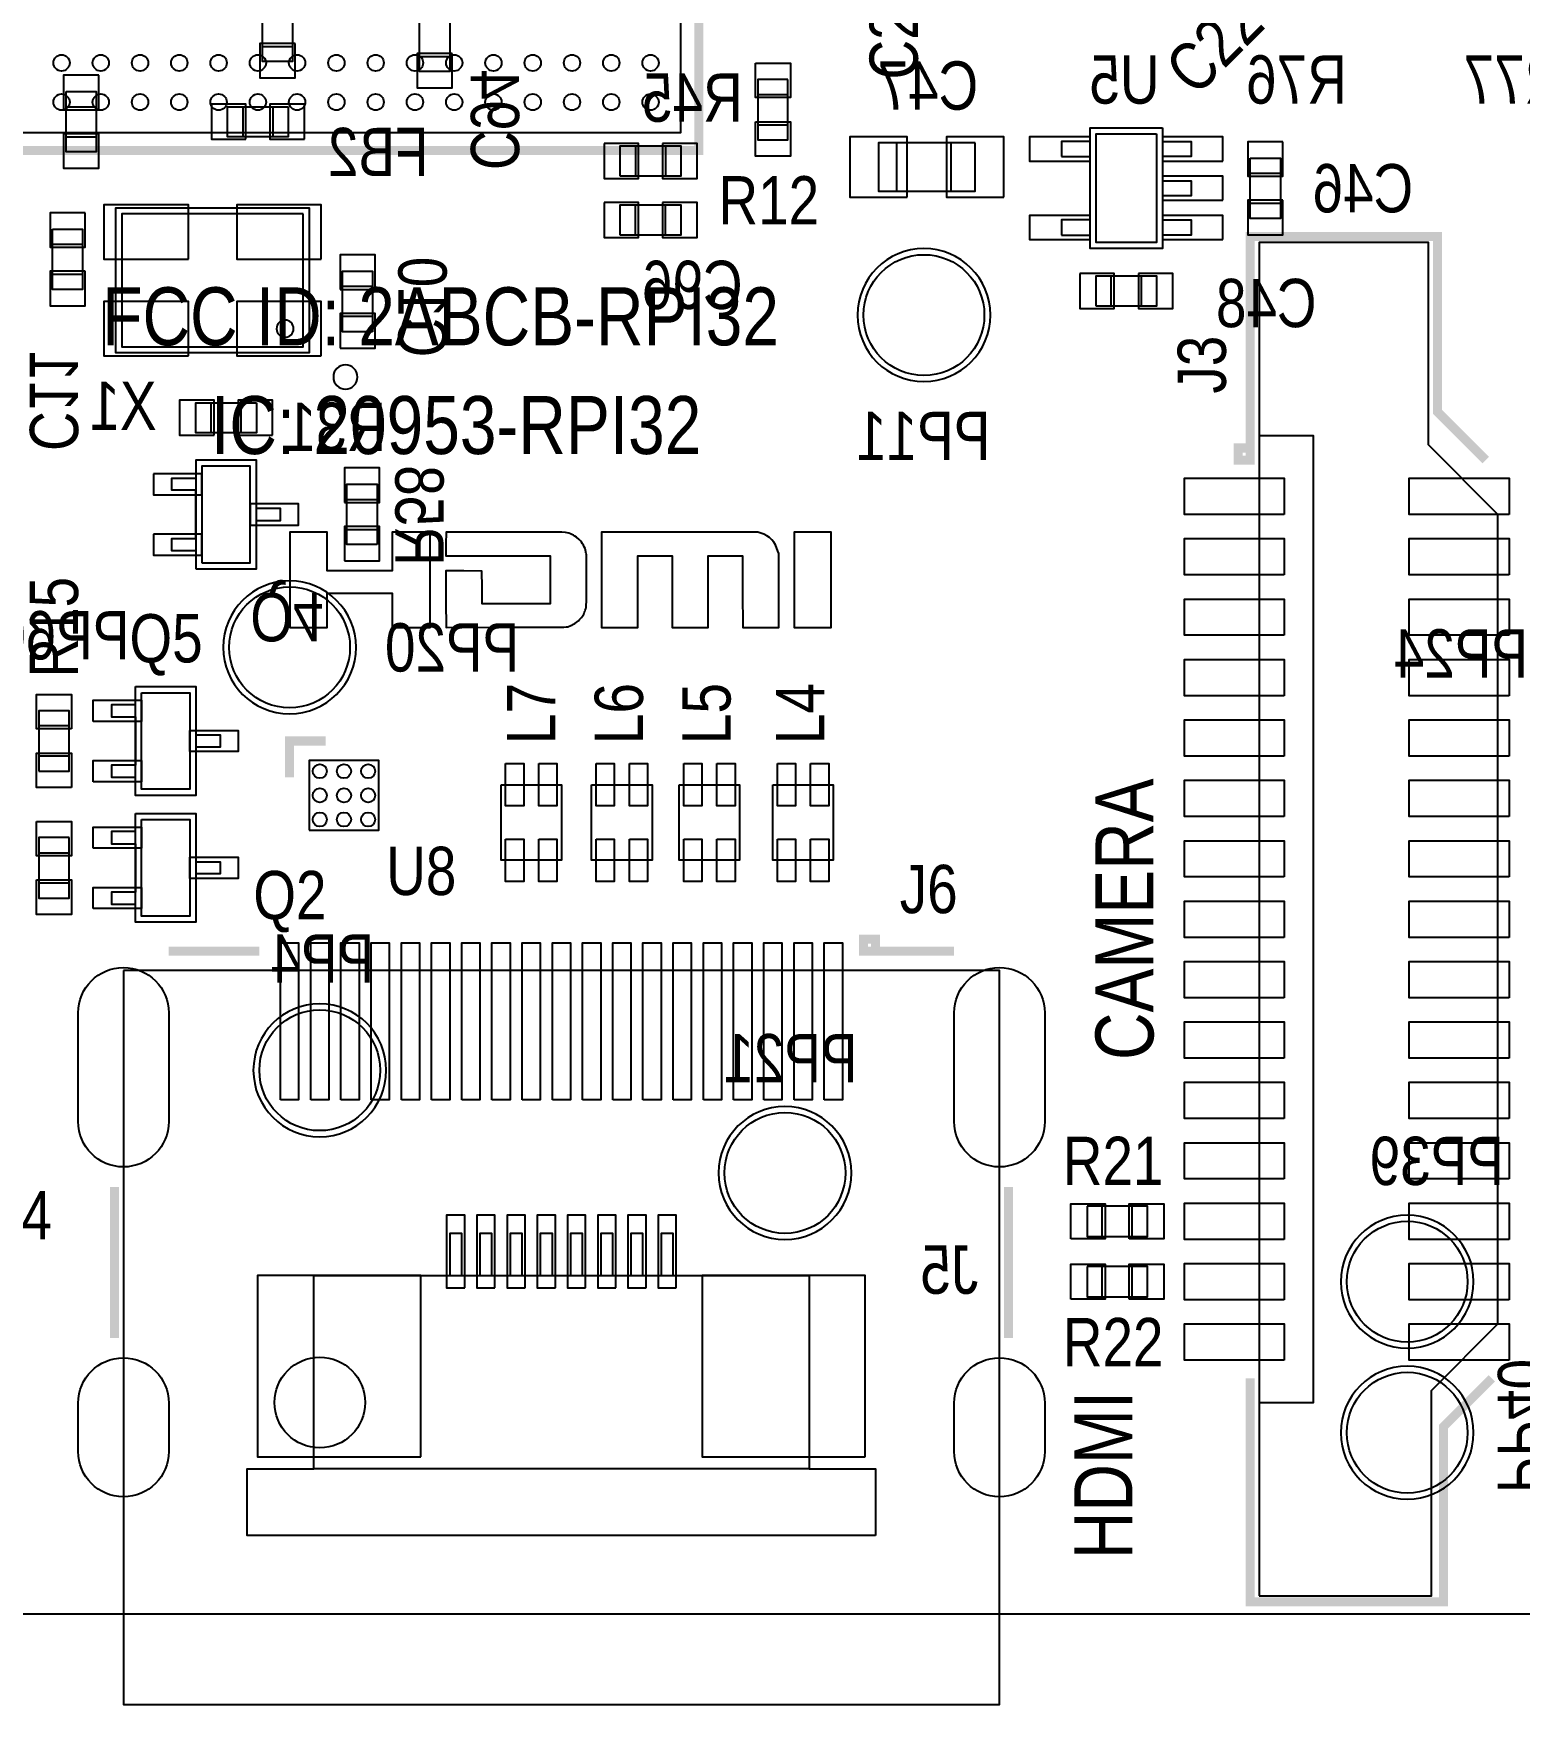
# Model space of a CAD drawing. Header units: millimetres. Extents: x 0 to 140, y 0 to 190.
# Drawn here: x 76.26 to 100.86, y 127.5 to 155.16 of the extents above; entities that cross this region are included whole.
import ezdxf
from ezdxf.enums import TextEntityAlignment as Align

# ---------------------------------------------------------------- set-up
doc = ezdxf.new("R2010")
doc.units = ezdxf.units.MM
for name, color, linetype in [('BOARD_OUTLINE', 254, 'Continuous'), ('PARTS_BOTTOM', 12, 'Continuous'), ('PARTS_TOP', 111, 'Continuous'), ('PINS_BOTTOM', 5, 'Continuous'), ('PINS_TOP', 1, 'Continuous'), ('SILK_BOTTOM', 85, 'Continuous'), ('SILK_TOP', 85, 'Continuous')]:
    doc.layers.add(name, color=color, linetype=linetype)
doc.styles.get("Standard").update_dxf_attribs({"font": 'Arial.ttf'})

# ---------------------------------------------------------------- blocks, each defined once
blk = doc.blocks.new('raspberry-pi-3-b-mechanical-drawing')
at = {"layer": 'BOARD_OUTLINE'}
blk.add_lwpolyline([(3, 0), (82, 0, 0.414214), (85, 3), (85, 53, 0.414214), (82, 56), (3, 56, 0.414214), (0, 53), (0, 3, 0.414214)], format="xyb", close=True, dxfattribs=at)
at = {"layer": 'PARTS_BOTTOM'}
for points in [[(27.05, 26.695), (27.55, 26.695), (27.55, 25.695), (27.05, 25.695), (27.05, 26.695)], [(29.65, 26.5325), (30.15, 26.5325), (30.15, 25.5325), (29.65, 25.5325), (29.65, 26.5325)], [(27.05, 25.945), (27.55, 25.945)], [(29.65, 25.7825), (30.15, 25.7825)], [(23.8, 25.2), (24.3, 25.2), (24.3, 24.2), (23.8, 24.2), (23.8, 25.2)], [(23.8, 24.95), (24.3, 24.95)], [(27.475, 24.95), (27.475, 24.45), (26.475, 24.45), (26.475, 24.95), (27.475, 24.95)], [(26.725, 24.95), (26.725, 24.45)], [(27.225, 24.95), (27.225, 24.45)], [(23.8, 24.45), (24.3, 24.45)], [(38.85, 24.35), (37.25, 24.35), (37.25, 23.55), (38.85, 23.55), (38.85, 24.35)], [(37.55, 23.55), (37.55, 24.35)], [(38.45, 23.55), (38.45, 24.35)], [(40.75, 24.375), (40.275, 24.375), (40.275, 24.125)], [(41.95, 24.6), (41.95, 22.6), (40.75, 22.6), (40.75, 24.6), (41.95, 24.6)], [(41.85, 24.5), (41.85, 22.7), (40.85, 22.7), (40.85, 24.5), (41.85, 24.5)], [(41.95, 24.375), (42.425, 24.375), (42.425, 24.125), (41.95, 24.125)], [(32.975, 23.8), (32.975, 24.3), (33.975, 24.3), (33.975, 23.8), (32.975, 23.8)], [(33.225, 24.3), (33.225, 23.8)], [(33.725, 24.3), (33.725, 23.8)], [(40.275, 24.125), (40.75, 24.125)], [(43.4, 24.1), (43.9, 24.1), (43.9, 23.1), (43.4, 23.1), (43.4, 24.1)], [(43.4, 23.85), (43.9, 23.85)], [(41.95, 23.725), (42.425, 23.725), (42.425, 23.475), (41.95, 23.475)], [(27.825, 23.275), (27.825, 20.875), (24.625, 20.875), (24.625, 23.275), (27.825, 23.275), (27.825, 23.175)], [(32.975, 22.825), (32.975, 23.325), (33.975, 23.325), (33.975, 22.825), (32.975, 22.825)], [(33.225, 22.825), (33.225, 23.325)], [(33.725, 22.825), (33.725, 23.325)], [(43.4, 23.35), (43.9, 23.35)], [(27.725, 23.175), (24.725, 23.175), (24.725, 20.975), (27.725, 20.975), (27.725, 23.175)], [(40.75, 23.075), (40.275, 23.075), (40.275, 22.825)], [(41.95, 23.075), (42.425, 23.075), (42.425, 22.825), (41.95, 22.825)], [(23.575, 22.925), (24.075, 22.925), (24.075, 21.925), (23.575, 21.925), (23.575, 22.925)], [(40.275, 22.825), (40.75, 22.825)], [(23.575, 22.675), (24.075, 22.675)], [(23.575, 22.175), (24.075, 22.175)], [(28.875, 21.225), (28.375, 21.225), (28.375, 22.225), (28.875, 22.225), (28.875, 21.225)], [(40.85, 21.65), (40.85, 22.15), (41.85, 22.15), (41.85, 21.65), (40.85, 21.65)], [(41.1, 21.65), (41.1, 22.15)], [(41.6, 21.65), (41.6, 22.15)], [(28.875, 21.975), (28.375, 21.975)], [(28.875, 21.475), (28.375, 21.475)], [(26.95, 20.05), (26.95, 19.55), (25.95, 19.55), (25.95, 20.05), (26.95, 20.05)], [(26.2, 19.55), (26.2, 20.05)], [(26.7, 19.55), (26.7, 20.05)], [(25.95, 17.3), (26.95, 17.3), (26.95, 19.1), (25.95, 19.1), (25.95, 17.3)], [(26.05, 17.4), (26.85, 17.4), (26.85, 19), (26.05, 19), (26.05, 17.4)], [(25.95, 17.6), (25.55, 17.6), (25.55, 17.8), (25.95, 17.8), (25.95, 18.6), (25.55, 18.6), (25.55, 18.8), (25.95, 18.8)], [(28.95, 17.7), (28.45, 17.7), (28.45, 18.7), (28.95, 18.7), (28.95, 17.7)], [(26.95, 18.1), (27.35, 18.1), (27.35, 18.3), (26.95, 18.3)], [(28.45, 18.45), (28.95, 18.45)], [(28.45, 17.95), (28.95, 17.95)], [(30.35, 5.6), (30.35, 6.3), (30.15, 6.3), (30.15, 5.6)], [(30.85, 5.6), (30.85, 6.3), (30.65, 6.3), (30.65, 5.6)], [(31.35, 5.6), (31.35, 6.3), (31.15, 6.3), (31.15, 5.6)], [(31.85, 5.6), (31.85, 6.3), (31.65, 6.3), (31.65, 5.6)], [(32.35, 5.6), (32.35, 6.3), (32.15, 6.3), (32.15, 5.6)], [(32.85, 5.6), (32.85, 6.3), (32.65, 6.3), (32.65, 5.6)], [(33.35, 5.6), (33.35, 6.3), (33.15, 6.3), (33.15, 5.6)], [(33.85, 5.6), (33.85, 6.3), (33.65, 6.3), (33.65, 5.6)], [(37.2, 1.3), (26.8, 1.3), (26.8, 2.4), (27.9, 2.4), (27.9, 5.6), (36.1, 5.6), (36.1, 2.4), (37.2, 2.4), (37.2, 1.3)], [(36.1, 2.4), (27.9, 2.4)]]:
    blk.add_lwpolyline(points, dxfattribs=at)
for points in [[(39.1, 21.5, 1), (36.9, 21.5, 1), (39.1, 21.5)], [(28.6, 16, 1), (26.4, 16, 1), (28.6, 16)], [(29.1, 9, 1), (26.9, 9, 1), (29.1, 9)], [(36.8, 7.3, 1), (34.6, 7.3, 1), (36.8, 7.3)], [(47.1, 5.5, 1), (44.9, 5.5, 1), (47.1, 5.5)], [(47.1, 3, 1), (44.9, 3, 1), (47.1, 3)]]:
    blk.add_lwpolyline(points, format="xyb", dxfattribs=at)
blk.add_lwpolyline([(27.5664, 21.275, 1), (27.2836, 21.275, 1)], format="xyb", close=True, dxfattribs=at)
at = {"layer": 'PARTS_TOP'}
for points in [[(19.975, 24.525), (33.975, 24.525), (33.975, 38.525), (19.975, 38.525), (19.975, 24.525)], [(35.75, 25.4), (35.25, 25.4), (35.25, 24.4), (35.75, 24.4), (35.75, 25.4)], [(35.25, 25.15), (35.75, 25.15)], [(35.25, 24.65), (35.75, 24.65)], [(43.55, 0.3), (46.4, 0.3), (46.4, 3.7), (47.5, 4.8), (47.5, 18.2), (46.35, 19.35), (46.35, 22.7), (43.55, 22.7), (43.55, 0.3)], [(43.55, 3.5), (44.45, 3.5), (44.45, 19.5), (43.55, 19.5)], [(24.95, 15.35), (25.95, 15.35), (25.95, 13.55), (24.95, 13.55), (24.95, 15.35)], [(25.05, 15.25), (25.85, 15.25), (25.85, 13.65), (25.05, 13.65), (25.05, 15.25)], [(23.35, 13.95), (23.85, 13.95), (23.85, 14.95), (23.35, 14.95), (23.35, 13.95)], [(24.95, 15.05), (24.55, 15.05), (24.55, 14.85), (24.95, 14.85), (24.95, 14.05), (24.55, 14.05), (24.55, 13.85), (24.95, 13.85)], [(23.85, 14.7), (23.35, 14.7)], [(25.95, 14.55), (26.35, 14.55), (26.35, 14.35), (25.95, 14.35)], [(23.85, 14.2), (23.35, 14.2)], [(27.825, 12.975), (28.975, 12.975), (28.975, 14.125), (27.825, 14.125), (27.825, 12.975)], [(31, 13.725), (32, 13.725), (32, 12.475), (31, 12.475), (31, 13.725)], [(32.5, 13.725), (33.5, 13.725), (33.5, 12.475), (32.5, 12.475), (32.5, 13.725)], [(33.95, 13.725), (34.95, 13.725), (34.95, 12.475), (33.95, 12.475), (33.95, 13.725)], [(35.5, 13.725), (36.5, 13.725), (36.5, 12.475), (35.5, 12.475), (35.5, 13.725)], [(24.95, 13.25), (25.95, 13.25), (25.95, 11.45), (24.95, 11.45), (24.95, 13.25)], [(25.05, 13.15), (25.85, 13.15), (25.85, 11.55), (25.05, 11.55), (25.05, 13.15)], [(23.85, 12.85), (23.35, 12.85), (23.35, 11.85), (23.85, 11.85), (23.85, 12.85)], [(24.95, 12.95), (24.55, 12.95), (24.55, 12.75), (24.95, 12.75), (24.95, 11.95), (24.55, 11.95), (24.55, 11.75), (24.95, 11.75)], [(23.35, 12.6), (23.85, 12.6)], [(25.95, 12.45), (26.35, 12.45), (26.35, 12.25), (25.95, 12.25)], [(23.35, 12.1), (23.85, 12.1)], [(24.75, 10.65), (24.75, -1.5), (39.25, -1.5), (39.25, 10.65), (24.75, 10.65)], [(40.7, 6.75), (40.7, 6.25), (41.7, 6.25), (41.7, 6.75), (40.7, 6.75)], [(40.95, 6.25), (40.95, 6.75)], [(41.45, 6.25), (41.45, 6.75)], [(40.7, 5.75), (40.7, 5.25), (41.7, 5.25), (41.7, 5.75), (40.7, 5.75)], [(40.95, 5.25), (40.95, 5.75)], [(41.45, 5.25), (41.45, 5.75)]]:
    blk.add_lwpolyline(points, dxfattribs=at)
at = {"layer": 'PINS_BOTTOM'}
for points in [[(27.59, 25.995), (27.01, 25.995), (27.01, 25.425), (27.59, 25.425)], [(30.19, 25.8325), (29.61, 25.8325), (29.61, 25.2625), (30.19, 25.2625)], [(24.34, 25.47), (23.76, 25.47), (23.76, 24.9), (24.34, 24.9)], [(26.775, 24.41), (26.775, 24.99), (26.205, 24.99), (26.205, 24.41)], [(27.745, 24.41), (27.745, 24.99), (27.175, 24.99), (27.175, 24.41)], [(24.34, 24.5), (23.76, 24.5), (23.76, 23.93), (24.34, 23.93)], [(37.725, 23.45), (37.725, 24.45), (36.775, 24.45), (36.775, 23.45)], [(39.325, 23.45), (39.325, 24.45), (38.375, 24.45), (38.375, 23.45)], [(40.75, 24.05), (40.75, 24.45), (39.75, 24.45), (39.75, 24.05)], [(42.95, 24.05), (42.95, 24.45), (41.95, 24.45), (41.95, 24.05)], [(43.94, 24.37), (43.36, 24.37), (43.36, 23.8), (43.94, 23.8)], [(32.705, 24.34), (32.705, 23.76), (33.275, 23.76), (33.275, 24.34)], [(33.675, 24.34), (33.675, 23.76), (34.245, 23.76), (34.245, 24.34)], [(42.95, 23.4), (42.95, 23.8), (41.95, 23.8), (41.95, 23.4)], [(25.825, 22.425), (25.825, 23.325), (24.425, 23.325), (24.425, 22.425)], [(28.025, 22.425), (28.025, 23.325), (26.625, 23.325), (26.625, 22.425)], [(32.705, 23.365), (32.705, 22.785), (33.275, 22.785), (33.275, 23.365)], [(33.675, 23.365), (33.675, 22.785), (34.245, 22.785), (34.245, 23.365)], [(43.94, 23.4), (43.36, 23.4), (43.36, 22.83), (43.94, 22.83)], [(24.115, 23.195), (23.535, 23.195), (23.535, 22.625), (24.115, 22.625)], [(40.75, 22.75), (40.75, 23.15), (39.75, 23.15), (39.75, 22.75)], [(42.95, 22.75), (42.95, 23.15), (41.95, 23.15), (41.95, 22.75)], [(28.335, 21.925), (28.915, 21.925), (28.915, 22.495), (28.335, 22.495)], [(24.115, 22.225), (23.535, 22.225), (23.535, 21.655), (24.115, 21.655)], [(40.58, 22.19), (40.58, 21.61), (41.15, 21.61), (41.15, 22.19)], [(41.55, 22.19), (41.55, 21.61), (42.12, 21.61), (42.12, 22.19)], [(25.825, 20.825), (25.825, 21.725), (24.425, 21.725), (24.425, 20.825)], [(28.025, 20.825), (28.025, 21.725), (26.625, 21.725), (26.625, 20.825)], [(28.335, 20.955), (28.915, 20.955), (28.915, 21.525), (28.335, 21.525)], [(26.25, 19.51), (26.25, 20.09), (25.68, 20.09), (25.68, 19.51)], [(27.22, 19.51), (27.22, 20.09), (26.65, 20.09), (26.65, 19.51)], [(25.25, 18.875), (25.25, 18.525), (26.05, 18.525), (26.05, 18.875)], [(28.41, 18.4), (28.99, 18.4), (28.99, 18.97), (28.41, 18.97)], [(26.85, 18.375), (26.85, 18.025), (27.65, 18.025), (27.65, 18.375)], [(28.41, 17.43), (28.99, 17.43), (28.99, 18), (28.41, 18)], [(25.25, 17.875), (25.25, 17.525), (26.05, 17.525), (26.05, 17.875)], [(30.4, 5.4), (30.4, 6.6), (30.1, 6.6), (30.1, 5.4)], [(30.9, 5.4), (30.9, 6.6), (30.6, 6.6), (30.6, 5.4)], [(31.4, 5.4), (31.4, 6.6), (31.1, 6.6), (31.1, 5.4)], [(31.9, 5.4), (31.9, 6.6), (31.6, 6.6), (31.6, 5.4)], [(32.4, 5.4), (32.4, 6.6), (32.1, 6.6), (32.1, 5.4)], [(32.9, 5.4), (32.9, 6.6), (32.6, 6.6), (32.6, 5.4)], [(33.4, 5.4), (33.4, 6.6), (33.1, 6.6), (33.1, 5.4)], [(33.9, 5.4), (33.9, 6.6), (33.6, 6.6), (33.6, 5.4)], [(29.67, 2.6), (29.67, 5.6), (26.97, 5.6), (26.97, 2.6)], [(37.03, 2.6), (37.03, 5.6), (34.33, 5.6), (34.33, 2.6)]]:
    blk.add_lwpolyline(points, close=True, dxfattribs=at)
for points in [[(25.5, 9.95), (25.5, 8.15, -1), (24, 8.15), (24, 9.95, -1)], [(40, 9.95), (40, 8.15, -1), (38.5, 8.15), (38.5, 9.95, -1)], [(25.5, 3.49), (25.5, 2.69, -1), (24, 2.69), (24, 3.49, -1)], [(40, 3.49), (40, 2.69, -1), (38.5, 2.69), (38.5, 3.49, -1)]]:
    blk.add_lwpolyline(points, format="xyb", close=True, dxfattribs=at)
for centre in [(38, 21.5), (27.5, 16), (28, 9), (35.7, 7.3), (46, 5.5), (46, 3)]:
    blk.add_circle(centre, 1, dxfattribs=at)
at = {"layer": 'PINS_TOP'}
for points in [[(35.21, 25.67), (35.79, 25.67), (35.79, 25.1), (35.21, 25.1)], [(35.21, 24.7), (35.79, 24.7), (35.79, 24.13), (35.21, 24.13)], [(43.965, 18.2), (42.315, 18.2), (42.315, 18.8), (43.965, 18.8)], [(47.685, 18.2), (46.035, 18.2), (46.035, 18.8), (47.685, 18.8)], [(43.965, 17.2), (42.315, 17.2), (42.315, 17.8), (43.965, 17.8)], [(47.685, 17.2), (46.035, 17.2), (46.035, 17.8), (47.685, 17.8)], [(43.965, 16.2), (42.315, 16.2), (42.315, 16.8), (43.965, 16.8)], [(47.685, 16.2), (46.035, 16.2), (46.035, 16.8), (47.685, 16.8)], [(43.965, 15.2), (42.315, 15.2), (42.315, 15.8), (43.965, 15.8)], [(47.685, 15.2), (46.035, 15.2), (46.035, 15.8), (47.685, 15.8)], [(23.89, 14.65), (23.31, 14.65), (23.31, 15.22), (23.89, 15.22)], [(24.25, 14.775), (24.25, 15.125), (25.05, 15.125), (25.05, 14.775)], [(43.965, 14.2), (42.315, 14.2), (42.315, 14.8), (43.965, 14.8)], [(47.685, 14.2), (46.035, 14.2), (46.035, 14.8), (47.685, 14.8)], [(25.85, 14.275), (25.85, 14.625), (26.65, 14.625), (26.65, 14.275)], [(23.89, 13.68), (23.31, 13.68), (23.31, 14.25), (23.89, 14.25)], [(24.25, 13.775), (24.25, 14.125), (25.05, 14.125), (25.05, 13.775)], [(31.075, 14.075), (31.375, 14.075), (31.375, 13.375), (31.075, 13.375)], [(31.625, 14.075), (31.925, 14.075), (31.925, 13.375), (31.625, 13.375)], [(32.575, 14.075), (32.875, 14.075), (32.875, 13.375), (32.575, 13.375)], [(33.125, 14.075), (33.425, 14.075), (33.425, 13.375), (33.125, 13.375)], [(34.025, 14.075), (34.325, 14.075), (34.325, 13.375), (34.025, 13.375)], [(34.575, 14.075), (34.875, 14.075), (34.875, 13.375), (34.575, 13.375)], [(35.575, 14.075), (35.875, 14.075), (35.875, 13.375), (35.575, 13.375)], [(36.125, 14.075), (36.425, 14.075), (36.425, 13.375), (36.125, 13.375)], [(43.965, 13.2), (42.315, 13.2), (42.315, 13.8), (43.965, 13.8)], [(47.685, 13.2), (46.035, 13.2), (46.035, 13.8), (47.685, 13.8)], [(23.31, 13.12), (23.89, 13.12), (23.89, 12.55), (23.31, 12.55)], [(24.25, 12.675), (24.25, 13.025), (25.05, 13.025), (25.05, 12.675)], [(31.075, 12.825), (31.375, 12.825), (31.375, 12.125), (31.075, 12.125)], [(31.625, 12.825), (31.925, 12.825), (31.925, 12.125), (31.625, 12.125)], [(32.575, 12.825), (32.875, 12.825), (32.875, 12.125), (32.575, 12.125)], [(33.125, 12.825), (33.425, 12.825), (33.425, 12.125), (33.125, 12.125)], [(34.025, 12.825), (34.325, 12.825), (34.325, 12.125), (34.025, 12.125)], [(34.575, 12.825), (34.875, 12.825), (34.875, 12.125), (34.575, 12.125)], [(35.575, 12.825), (35.875, 12.825), (35.875, 12.125), (35.575, 12.125)], [(36.125, 12.825), (36.425, 12.825), (36.425, 12.125), (36.125, 12.125)], [(43.965, 12.2), (42.315, 12.2), (42.315, 12.8), (43.965, 12.8)], [(47.685, 12.2), (46.035, 12.2), (46.035, 12.8), (47.685, 12.8)], [(25.85, 12.175), (25.85, 12.525), (26.65, 12.525), (26.65, 12.175)], [(23.31, 12.15), (23.89, 12.15), (23.89, 11.58), (23.31, 11.58)], [(24.25, 11.675), (24.25, 12.025), (25.05, 12.025), (25.05, 11.675)], [(43.965, 11.2), (42.315, 11.2), (42.315, 11.8), (43.965, 11.8)], [(47.685, 11.2), (46.035, 11.2), (46.035, 11.8), (47.685, 11.8)], [(27.35, 8.51), (27.35, 11.11), (27.65, 11.11), (27.65, 8.51)], [(27.85, 8.51), (27.85, 11.11), (28.15, 11.11), (28.15, 8.51)], [(28.35, 8.51), (28.35, 11.11), (28.65, 11.11), (28.65, 8.51)], [(28.85, 8.51), (28.85, 11.11), (29.15, 11.11), (29.15, 8.51)], [(29.35, 8.51), (29.35, 11.11), (29.65, 11.11), (29.65, 8.51)], [(29.85, 8.51), (29.85, 11.11), (30.15, 11.11), (30.15, 8.51)], [(30.35, 8.51), (30.35, 11.11), (30.65, 11.11), (30.65, 8.51)], [(30.85, 8.51), (30.85, 11.11), (31.15, 11.11), (31.15, 8.51)], [(31.35, 8.51), (31.35, 11.11), (31.65, 11.11), (31.65, 8.51)], [(31.85, 8.51), (31.85, 11.11), (32.15, 11.11), (32.15, 8.51)], [(32.35, 8.51), (32.35, 11.11), (32.65, 11.11), (32.65, 8.51)], [(32.85, 8.51), (32.85, 11.11), (33.15, 11.11), (33.15, 8.51)], [(33.35, 8.51), (33.35, 11.11), (33.65, 11.11), (33.65, 8.51)], [(33.85, 8.51), (33.85, 11.11), (34.15, 11.11), (34.15, 8.51)], [(34.35, 8.51), (34.35, 11.11), (34.65, 11.11), (34.65, 8.51)], [(34.85, 8.51), (34.85, 11.11), (35.15, 11.11), (35.15, 8.51)], [(35.35, 8.51), (35.35, 11.11), (35.65, 11.11), (35.65, 8.51)], [(35.85, 8.51), (35.85, 11.11), (36.15, 11.11), (36.15, 8.51)], [(36.35, 8.51), (36.35, 11.11), (36.65, 11.11), (36.65, 8.51)], [(43.965, 10.2), (42.315, 10.2), (42.315, 10.8), (43.965, 10.8)], [(47.685, 10.2), (46.035, 10.2), (46.035, 10.8), (47.685, 10.8)], [(43.965, 9.2), (42.315, 9.2), (42.315, 9.8), (43.965, 9.8)], [(47.685, 9.2), (46.035, 9.2), (46.035, 9.8), (47.685, 9.8)], [(43.965, 8.2), (42.315, 8.2), (42.315, 8.8), (43.965, 8.8)], [(47.685, 8.2), (46.035, 8.2), (46.035, 8.8), (47.685, 8.8)], [(43.965, 7.2), (42.315, 7.2), (42.315, 7.8), (43.965, 7.8)], [(47.685, 7.2), (46.035, 7.2), (46.035, 7.8), (47.685, 7.8)], [(40.43, 6.21), (40.43, 6.79), (41, 6.79), (41, 6.21)], [(41.4, 6.21), (41.4, 6.79), (41.97, 6.79), (41.97, 6.21)], [(43.965, 6.2), (42.315, 6.2), (42.315, 6.8), (43.965, 6.8)], [(47.685, 6.2), (46.035, 6.2), (46.035, 6.8), (47.685, 6.8)], [(40.43, 5.21), (40.43, 5.79), (41, 5.79), (41, 5.21)], [(41.4, 5.21), (41.4, 5.79), (41.97, 5.79), (41.97, 5.21)], [(43.965, 5.2), (42.315, 5.2), (42.315, 5.8), (43.965, 5.8)], [(47.685, 5.2), (46.035, 5.2), (46.035, 5.8), (47.685, 5.8)], [(43.965, 4.2), (42.315, 4.2), (42.315, 4.8), (43.965, 4.8)], [(47.685, 4.2), (46.035, 4.2), (46.035, 4.8), (47.685, 4.8)]]:
    blk.add_lwpolyline(points, close=True, dxfattribs=at)
for points in [[(25.5, 9.95), (25.5, 8.15, -1), (24, 8.15), (24, 9.95, -1)], [(40, 9.95), (40, 8.15, -1), (38.5, 8.15), (38.5, 9.95, -1)], [(25.5, 3.49), (25.5, 2.69, -1), (24, 2.69), (24, 3.49, -1)], [(40, 3.49), (40, 2.69, -1), (38.5, 2.69), (38.5, 3.49, -1)]]:
    blk.add_lwpolyline(points, format="xyb", close=True, dxfattribs=at)
for centre, radius in [((23.725, 25.675), 0.135), ((24.375, 25.675), 0.135), ((25.025, 25.675), 0.135), ((25.675, 25.675), 0.135), ((26.325, 25.675), 0.135), ((26.975, 25.675), 0.135), ((27.625, 25.675), 0.135), ((28.275, 25.675), 0.135), ((28.925, 25.675), 0.135), ((29.575, 25.675), 0.135), ((30.225, 25.675), 0.135), ((30.875, 25.675), 0.135), ((31.525, 25.675), 0.135), ((32.175, 25.675), 0.135), ((32.825, 25.675), 0.135), ((33.475, 25.675), 0.135), ((23.725, 25.025), 0.135), ((24.375, 25.025), 0.135), ((25.025, 25.025), 0.135), ((25.675, 25.025), 0.135), ((26.325, 25.025), 0.135), ((26.975, 25.025), 0.135), ((27.625, 25.025), 0.135), ((28.275, 25.025), 0.135), ((28.925, 25.025), 0.135), ((29.575, 25.025), 0.135), ((30.225, 25.025), 0.135), ((30.875, 25.025), 0.135), ((31.525, 25.025), 0.135), ((32.175, 25.025), 0.135), ((32.825, 25.025), 0.135), ((33.475, 25.025), 0.135), ((28, 13.95), 0.1175), ((28.4, 13.95), 0.1175), ((28.8, 13.95), 0.1175), ((28, 13.55), 0.1175), ((28.4, 13.55), 0.1175), ((28.8, 13.55), 0.1175), ((28, 13.15), 0.1175), ((28.4, 13.15), 0.1175), ((28.8, 13.15), 0.1175), ((28, 3.5), 0.75)]:
    blk.add_circle(centre, radius, dxfattribs=at)
at = {"layer": 'SILK_BOTTOM'}
blk.add_lwpolyline([(28.625, 20.475, 1), (28.225, 20.475, 1)], format="xyb", close=True, dxfattribs=at)
at = {"layer": 'SILK_TOP'}
for points in [[(19.675, 38.325, 0.15, 0.15, 0), (20.175, 38.825, 0.15, 0.15, 0), (34.275, 38.825, 0.15, 0.15, 0), (34.275, 24.225, 0.15, 0.15, 0), (19.675, 24.225, 0.15, 0.15, 0), (19.675, 38.325, 0.15, 0.15, 0)], [(47.3, 19.1, 0.15, 0.15, 0), (46.5, 19.9, 0.15, 0.15, 0), (46.5, 22.8, 0.15, 0.15, 0), (43.4, 22.8, 0.15, 0.15, 0), (43.4, 19.1, 0.15, 0.15, 0), (43.2, 19.1, 0.15, 0.15, 0), (43.2, 19.3, 0.15, 0.15, 0), (43.4, 19.3, 0.15, 0.15, 0)], [(28.1, 14.45, 0.15, 0.15, 0), (27.5, 14.45, 0.15, 0.15, 0), (27.5, 13.85, 0.15, 0.15, 0)], [(38.5, 10.97, 0.15, 0.15, 0), (37, 10.97, 0.15, 0.15, 0), (37, 11.17, 0.15, 0.15, 0), (37.2, 11.17, 0.15, 0.15, 0), (37.2, 10.97, 0.15, 0.15, 0)], [(27, 10.97, 0.15, 0.15, 0), (25.5, 10.97, 0.15, 0.15, 0)], [(24.6, 7.07, 0.15, 0.15, 0), (24.6, 4.57, 0.15, 0.15, 0)], [(39.4, 7.07, 0.15, 0.15, 0), (39.4, 4.57, 0.15, 0.15, 0)], [(43.4, 3.9, 0.15, 0.15, 0), (43.4, 0.2, 0.15, 0.15, 0), (46.6, 0.2, 0.15, 0.15, 0), (46.6, 3.1, 0.15, 0.15, 0), (47.4, 3.9, 0.15, 0.15, 0)]]:
    blk.add_lwpolyline(points, format="xyseb", dxfattribs=at)
for points in [[(27.5046, 17.12), (27.5046, 16.3311), (27.8146, 16.3311), (28.1246, 16.3311), (28.1246, 16.6142), (28.1246, 16.8974), (28.6622, 16.8974), (29.1999, 16.8974), (29.1999, 16.6142), (29.1999, 16.3311), (29.5147, 16.3311), (29.8295, 16.3311), (29.8295, 17.12), (29.8295, 17.909), (29.5147, 17.909), (29.1999, 17.909), (29.1999, 17.5871), (29.1999, 17.2652), (28.6622, 17.2652), (28.1246, 17.2652), (28.1246, 17.5871), (28.1246, 17.909), (27.8146, 17.909), (27.5046, 17.909)], [(30.0897, 17.8257), (30.0884, 17.7895), (30.0879, 17.7681), (30.0874, 17.7453), (30.087, 17.7216), (30.0867, 17.6976), (30.0865, 17.6739), (30.0863, 17.6511), (30.0863, 17.6297), (30.0863, 17.5169), (30.9508, 17.5169), (31.8154, 17.5169), (31.8154, 17.12), (31.8154, 16.7231), (31.2512, 16.7231), (30.6869, 16.7231), (30.6859, 16.9932), (30.6844, 17.2628), (30.3856, 17.2643), (30.0863, 17.2652), (30.0863, 16.9951), (30.0865, 16.8887), (30.0867, 16.832), (30.087, 16.7748), (30.0874, 16.7183), (30.0879, 16.6641), (30.0884, 16.6134), (30.089, 16.5676), (30.0897, 16.5281), (30.0926, 16.3311), (31.086, 16.332), (31.5896, 16.333), (31.7613, 16.3335), (31.8888, 16.3342), (31.9791, 16.3351), (32.0393, 16.3362), (32.0762, 16.3378), (32.097, 16.3397), (32.1085, 16.3422), (32.1556, 16.3592), (32.1783, 16.3698), (32.2005, 16.3817), (32.2219, 16.3949), (32.2427, 16.4093), (32.2627, 16.425), (32.2819, 16.4418), (32.3003, 16.4598), (32.3325, 16.4965), (32.3461, 16.5147), (32.3582, 16.5332), (32.369, 16.5522), (32.3787, 16.5719), (32.3874, 16.5927), (32.3953, 16.6148), (32.4025, 16.6384), (32.4084, 16.6637), (32.4104, 16.6814), (32.4118, 16.7075), (32.4129, 16.7457), (32.4136, 16.7997), (32.4142, 16.8732), (32.4146, 16.9698), (32.4151, 17.0934), (32.4154, 17.2625), (32.4153, 17.332), (32.415, 17.3918), (32.4145, 17.442), (32.4139, 17.4829), (32.4132, 17.5145), (32.4123, 17.5371), (32.4112, 17.5508), (32.3993, 17.6089), (32.3903, 17.6367), (32.3791, 17.6637), (32.366, 17.6898), (32.3508, 17.7151), (32.3336, 17.7395), (32.3143, 17.763), (32.293, 17.7855), (32.2482, 17.8249), (32.2244, 17.8419), (32.1998, 17.857), (32.1745, 17.8702), (32.1485, 17.8815), (32.122, 17.8909), (32.0949, 17.8983), (32.0673, 17.9036), (32.0071, 17.9057), (31.9423, 17.9065), (31.8544, 17.9072), (31.7432, 17.9079), (31.6086, 17.9083), (31.4507, 17.9087), (31.2692, 17.9089), (31.0642, 17.909), (30.0926, 17.909)], [(32.664, 17.1191), (32.6655, 16.3287), (32.9648, 16.3272), (33.2637, 16.3262), (33.2637, 16.9216), (33.2637, 17.5169), (33.5485, 17.5159), (33.8328, 17.5145), (33.8343, 16.9201), (33.8352, 16.3262), (34.1322, 16.3272), (34.4286, 16.3287), (34.43, 16.923), (34.431, 17.5169), (34.7144, 17.5169), (34.9977, 17.5169), (34.9987, 16.923), (35.0001, 16.3287), (35.298, 16.3287), (35.5959, 16.3287), (35.5959, 16.9409), (35.5959, 17.5532), (35.5848, 17.5943), (35.5435, 17.6965), (35.5143, 17.7417), (35.4801, 17.7824), (35.4414, 17.8182), (35.3985, 17.8488), (35.3519, 17.8735), (35.3021, 17.8921), (35.2496, 17.9041), (35.1738, 17.9059), (35.0896, 17.9067), (34.9746, 17.9073), (34.8289, 17.9079), (34.6525, 17.9083), (34.4456, 17.9087), (34.2082, 17.9089), (33.9403, 17.909), (32.6631, 17.909)], [(35.8502, 17.12), (35.8502, 16.3311), (36.1578, 16.3311), (36.4653, 16.3311), (36.4653, 17.12), (36.4653, 17.909), (36.1578, 17.909), (35.8502, 17.909)]]:
    blk.add_lwpolyline(points, close=True, dxfattribs=at)
at = {"layer": 'SILK_BOTTOM', "text_generation_flag": 2, "width": 0.8125}
for s, p in [('U5', (41.9, 25)), ('R76', (45, 25)), ('R77', (48.6, 25)), ('R45', (35, 24.7)), ('C47', (38.9, 24.9)), ('FB2', (29.8, 23.8)), ('C46', (46.1, 23.2)), ('C96', (35, 21.6)), ('C48', (44.5, 21.3)), ('X1', (25.3, 19.6)), ('R31', (29.1, 19.25)), ('PP11', (39.1, 19.1)), ('PP60', (24.85, 15.8)), ('PP20', (31.3, 15.6)), ('PP24', (48, 15.5)), ('PP4', (28.9, 10.45)), ('PP21', (36.9, 8.8)), ('PP39', (47.6, 7.1)), ('J5', (38.9, 5.3))]:
    blk.add_text(s, height=0.8, dxfattribs=at).set_placement(p)
for s, rotation, p in [('C94', 270, (30.5, 23.9)), ('C10', 270, (29.3, 20.8)), ('C11', 270, (23.2, 19.25)), ('R58', 270, (29.25, 17.35)), ('Q4', 180, (26.85, 16.9)), ('PP40', 270, (47.5, 2))]:
    blk.add_text(s, height=0.8, rotation=rotation, dxfattribs=at).set_placement(p)
at = {"layer": 'SILK_TOP', "width": 0.8125}
for s, rotation, p in [('C230', 90, (37.9, 25.4)), ('C224', 45, (42.5, 25.1)), ('J3', 90, (43, 20.2)), ('R15', 90, (24, 15.5)), ('L7', 90, (31.9, 14.4)), ('L6', 90, (33.35, 14.4)), ('L5', 90, (34.8, 14.4)), ('L4', 90, (36.35, 14.4))]:
    blk.add_text(s, height=0.8, rotation=rotation, dxfattribs=at).set_placement(p)
for s, height, p in [('R12', 0.8, (34.6, 23)), ('FCC ID: 2ABCB-RPI32', 0.96, (24.4, 21)), ('IC: 20953-RPI32', 0.96, (26.2, 19.2)), ('Q5', 0.8, (24.85, 15.75)), ('U8', 0.8, (29.1, 11.9)), ('Q2', 0.8, (26.9, 11.5)), ('J6', 0.8, (37.6, 11.6)), ('R21', 0.8, (40.3, 7.1)), ('C54', 0.8, (21.9, 6.2)), ('R22', 0.8, (40.3, 4.1))]:
    blk.add_text(s, height=height, dxfattribs=at).set_placement(p)
for s, p in [('CAMERA', (41.8, 11.5)), ('HDMI', (41.45, 2.3))]:
    blk.add_text(s, height=0.96, rotation=90, dxfattribs=at).set_placement(p, align=Align.CENTER)

msp = doc.modelspace()

# ---------------------------------------------------------------- block references
msp.add_blockref('raspberry-pi-3-b-mechanical-drawing', (53, 129))

doc.saveas('drawing.dxf')
